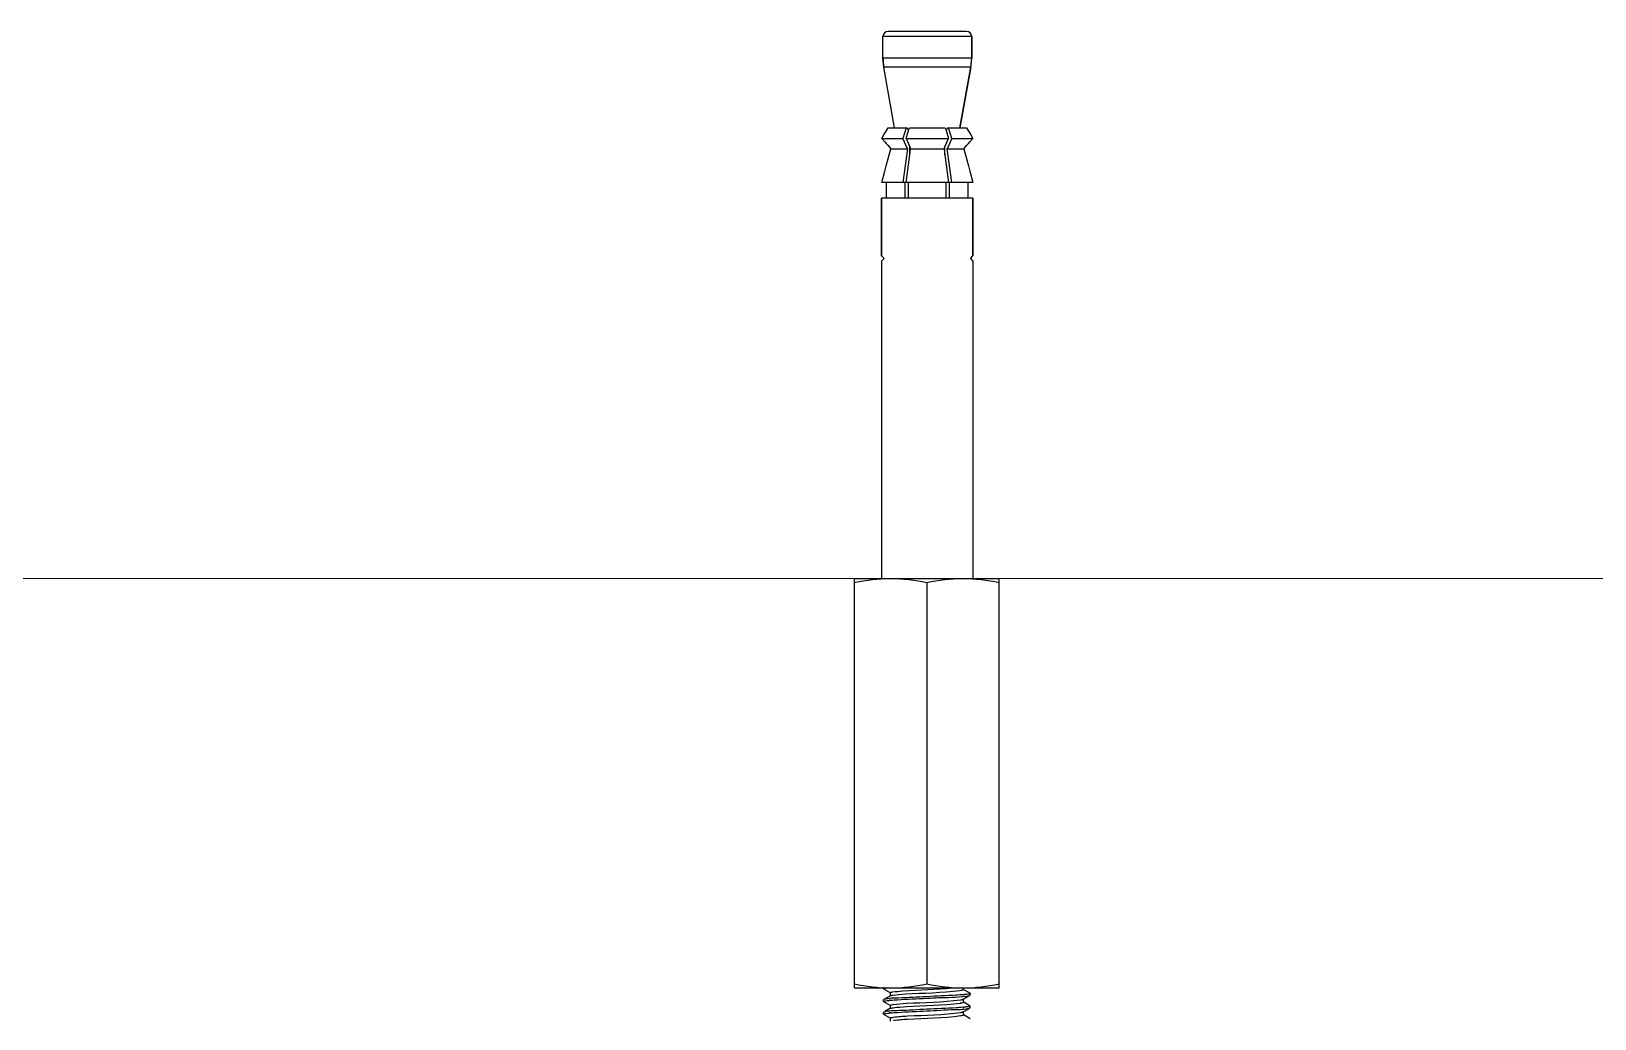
# Model space of a CAD drawing. Extents: x 1247970 to 1725648, y 860327 to 1277876.
# Drawn here: x 1334416 to 1335524, y 1203120 to 1203820 of the extents above; entities that cross this region are included whole.
import ezdxf

# ---------------------------------------------------------------- set-up
doc = ezdxf.new("R2010")
doc.units = 0
doc.header["$LTSCALE"] = 1000
doc.header["$MEASUREMENT"] = 0
doc.layers.get('0').update_dxf_attribs({"color": 254})
doc.layers.add('BZ', color=82, linetype='Continuous', lineweight=20)
doc.layers.add('TK', color=4, linetype='Continuous')

# ---------------------------------------------------------------- blocks, each defined once
blk = doc.blocks.new('A$C63786A89')
at = {"linetype": 'Continuous'}
for p, q in [((2061.7, 11176.2), (2006.2, 11176.2)), ((2065.4, 11172.5), (2002.5, 11172.5)), ((2002.5, 11157.3), (2002.5, 11172.5)), ((2065.4, 11172.5), (2065.4, 11157.3)), ((2065.4, 11157.3), (2065.4, 11172.5)), ((2065.4, 11157.3), (2002.5, 11157.3)), ((2003, 11150.8), (2002.5, 11157.3)), ((2064.8, 11150.8), (2065.4, 11157.3)), ((2064.8, 11150.8), (2003, 11150.8)), ((2010.7, 11107.7), (2003, 11150.8)), ((2064.8, 11150.8), (2057.1, 11107.7)), ((2057.1, 11107.7), (2064.8, 11150.8)), ((2001.6, 11100.3), (2003.1, 11102.8)), ((2001.6, 11100.3), (2016.6, 11100.3)), ((2001.6, 11100.3), (2003.8, 11097.8)), ((2003.1, 11102.8), (2003.9, 11104)), ((2003.8, 11097.8), (2004.8, 11096.6)), ((2003.9, 11104), (2004.7, 11105.3)), ((2004.7, 11105.3), (2006.2, 11107.7)), ((2006.2, 11107.7), (2019.7, 11107.7)), ((2019, 11107.7), (2016.6, 11100.3)), ((2019.9, 11092.9), (2016.6, 11100.3)), ((2018.9, 11100.3), (2020.6, 11105.9)), ((2018.9, 11100.3), (2049, 11100.3)), ((2018.9, 11100.3), (2021.5, 11094.2)), ((2020.6, 11105.9), (2019.7, 11107.7)), ((2020.6, 11105.9), (2021.2, 11107.7)), ((2021.2, 11107.7), (2046.7, 11107.7)), ((2046.3, 11094.2), (2049, 11100.3)), ((2046.7, 11107.7), (2047.3, 11105.9)), ((2048.2, 11107.7), (2047.3, 11105.9)), ((2047.3, 11105.9), (2049, 11100.3)), ((2051.3, 11100.3), (2048, 11092.9)), ((2048.2, 11107.7), (2061.7, 11107.7)), ((2051.3, 11100.3), (2048.9, 11107.7)), ((2051.3, 11100.3), (2066.3, 11100.3)), ((2061.7, 11107.7), (2063.2, 11105.3)), ((2063.1, 11096.6), (2064.1, 11097.8)), ((2063.2, 11105.3), (2064, 11104)), ((2064, 11104), (2064.8, 11102.8)), ((2064.1, 11097.8), (2066.3, 11100.3)), ((2064.8, 11102.8), (2066.3, 11100.3)), ((2004.8, 11096.6), (2005.9, 11095.4)), ((2005.9, 11095.4), (2008.1, 11092.9)), ((2005.9, 11085.1), (2008.1, 11092.9)), ((2008.1, 11092.9), (2019.9, 11092.9)), ((2019.9, 11092.9), (2016.6, 11068.9)), ((2018.9, 11068.9), (2021.5, 11088.7)), ((2021.5, 11088.7), (2021.5, 11094.2)), ((2021.5, 11094.2), (2022.1, 11092.9)), ((2021.5, 11088.7), (2022.1, 11092.9)), ((2022.1, 11092.9), (2045.8, 11092.9)), ((2045.8, 11092.9), (2046.3, 11094.2)), ((2045.8, 11092.9), (2046.3, 11088.7)), ((2046.3, 11088.7), (2046.3, 11094.2)), ((2046.3, 11088.7), (2049, 11068.9)), ((2048, 11092.9), (2059.8, 11092.9)), ((2051.3, 11068.9), (2048, 11092.9)), ((2059.8, 11092.9), (2061.9, 11095.4)), ((2059.8, 11092.9), (2061.9, 11085.1)), ((2061.9, 11095.4), (2063.1, 11096.6)), ((2001.6, 11068.9), (2003.8, 11077)), ((2003.8, 11077), (2004.8, 11080.9)), ((2004.8, 11080.9), (2005.9, 11085.1)), ((2061.9, 11085.1), (2063.1, 11080.9)), ((2063.1, 11080.9), (2064.1, 11077)), ((2064.1, 11077), (2066.3, 11068.9)), ((2018.3, 11068.9), (2001.6, 11068.9)), ((2004.9, 11057.8), (2004.9, 11068.9)), ((2018.3, 11057.8), (2018.3, 11068.9)), ((2049, 11068.9), (2018.9, 11068.9)), ((2020.5, 11057.8), (2020.5, 11068.9)), ((2047.3, 11057.8), (2047.3, 11068.9)), ((2066.3, 11068.9), (2049.6, 11068.9)), ((2049.6, 11057.8), (2049.6, 11068.9)), ((2063, 11057.8), (2063, 11068.9)), ((2066.3, 11057.8), (2001.5, 11057.8)), ((2001.5, 11017), (2001.5, 11057.8)), ((2001.5, 11057.8), (2001.5, 11017)), ((2066.3, 11017), (2066.3, 11057.8)), ((2066.3, 11057.8), (2066.3, 11017)), ((2003.4, 11015.2), (2001.5, 11017)), ((2003.4, 11015.2), (2001.5, 11013.3)), ((2001.5, 11013.3), (2001.5, 10788.2)), ((2001.5, 11013.3), (2001.5, 10788.2)), ((2064.5, 11015.2), (2066.3, 11017)), ((2064.5, 11015.2), (2066.3, 11013.3)), ((2066.3, 11013.3), (2066.3, 10788.2)), ((2066.3, 11013.3), (2066.3, 10788.2)), ((1982.3, 10497.7), (1982.3, 10788.2)), ((1982.3, 10788.2), (2084.9, 10788.2)), ((2084.9, 10497.7), (2084.9, 10788.2)), ((2033.6, 10785.3), (2033.6, 10500.6)), ((1982.3, 10497.7), (2084.9, 10497.7)), ((2002.8, 10497.1), (2002.8, 10498.3)), ((2002.9, 10497), (2002.8, 10497.1)), ((2002.9, 10489.4), (2002.8, 10489.3)), ((2002.8, 10488.2), (2002.8, 10489.3)), ((2002.9, 10488.1), (2002.8, 10488.2)), ((2002.9, 10497), (2007.8, 10494.2)), ((2003.2, 10489.5), (2002.9, 10489.4)), ((2002.9, 10488.1), (2007.8, 10485.2)), ((2007.8, 10492.2), (2003.8, 10489.9)), ((2007.7, 10494.4), (2007.7, 10492.1)), ((2059.2, 10489.7), (2059.4, 10489.7)), ((2064.2, 10493.9), (2059.4, 10496.7)), ((2059.4, 10496.5), (2059.5, 10496.6)), ((2059.4, 10489.7), (2063.3, 10492)), ((2064.2, 10484.9), (2059.4, 10487.8)), ((2059.5, 10496.6), (2059.5, 10497.7)), ((2059.5, 10487.6), (2059.5, 10489.9)), ((2064.2, 10493.9), (2064.3, 10493.8)), ((2064.2, 10492.5), (2064.3, 10492.7)), ((2064.3, 10492.7), (2064.3, 10493.8)), ((2002.9, 10480.4), (2002.8, 10480.3)), ((2002.8, 10479.2), (2002.8, 10480.3)), ((2002.9, 10479.1), (2002.8, 10479.2)), ((2002.9, 10479.1), (2007.8, 10476.3)), ((2007.8, 10483.3), (2003.8, 10480.9)), ((2007.7, 10485.4), (2007.7, 10483.1)), ((2059.2, 10480.7), (2059.4, 10480.8)), ((2059.4, 10480.8), (2063.3, 10483)), ((2064.2, 10475.9), (2059.4, 10478.8)), ((2059.5, 10478.6), (2059.5, 10480.9)), ((2064.2, 10484.9), (2064.3, 10484.8)), ((2064.2, 10483.6), (2064.3, 10483.7)), ((2064.3, 10483.7), (2064.3, 10484.8)), ((2007.7, 10476.4), (2007.7, 10474.2)), ((2064.2, 10475.9), (2064.3, 10475.8))]:
    blk.add_line(p, q, dxfattribs=at)
for centre, radius, start, end in [((2006.2, 11172.5), 3.7, 90, 180), ((2061.7, 11172.5), 3.7, 0, 90), ((2039.5, 11157.3), 37, 180, 190.1247), ((2028.4, 11157.3), 37, 349.8753, 0), ((2016.4, 10387.1), 102.2, 95.0899, 95.3233), ((2018, 10368.5), 120.9, 94.8307, 95.0889), ((2049.2, 10612.3), 119.8, 274.842, 275.1082), ((2051.1, 10591.1), 98.5, 275.1072, 275.423), ((2016.4, 10377.5), 102.9, 95.087, 95.3054), ((2018.1, 10359.4), 121.1, 94.8295, 95.0856), ((2053.6, 10513.8), 27, 277.9212, 278.8684), ((2049, 10605.7), 122.2, 274.8185, 275.0672)]:
    blk.add_arc(centre, radius, start, end, dxfattribs=at)
for points in [[(1982.3, 10785.3), (1990.7, 10787.1), (1999.3, 10788.2), (2007.9, 10788.2)], [(2007.9, 10788.2), (2016.5, 10788.2), (2025.2, 10787.1), (2033.6, 10785.3)], [(2033.6, 10785.3), (2042, 10787.1), (2050.6, 10788.2), (2059.2, 10788.2)], [(2059.2, 10788.2), (2067.8, 10788.2), (2076.4, 10787.1), (2084.9, 10785.3)], [(1982.3, 10500.6), (1990.7, 10498.8), (1999.3, 10497.7), (2007.9, 10497.7)], [(2007.9, 10497.7), (2016.5, 10497.7), (2025.2, 10498.8), (2033.6, 10500.6)], [(2033.6, 10500.6), (2042, 10498.8), (2050.6, 10497.7), (2059.2, 10497.7)], [(2059.2, 10497.7), (2067.8, 10497.7), (2076.4, 10498.8), (2084.9, 10500.6)]]:
    blk.add_open_spline(points, degree=3, dxfattribs=at)
for points, knots in [([(2002.8, 10497.1), (2002.8, 10497.2), (2003, 10497.3), (2003.1, 10497.3), (2003.2, 10497.4)], [0, 0, 0, 0, 0.323952, 1, 1, 1, 1]), ([(2002.8, 10488.2), (2002.8, 10488.2), (2003, 10488.3), (2003.2, 10488.4), (2003.3, 10488.4)], [0, 0, 0, 0, 0.315926, 1, 1, 1, 1]), ([(2003.2, 10497.4), (2003.5, 10497.4), (2004.2, 10497.6), (2004.9, 10497.7), (2005.3, 10497.7)], [0, 0, 0, 0, 0.396913, 1, 1, 1, 1]), ([(2033.6, 10491.5), (2026.9, 10491.2), (2016.9, 10490.4), (2006.5, 10490.5), (2003.2, 10489.5)], [0, 0, 0, 0, 0.656668, 1, 1, 1, 1]), ([(2003.3, 10488.4), (2003.7, 10488.5), (2004.9, 10488.7), (2006.2, 10488.8), (2006.9, 10488.9)], [0, 0, 0, 0, 0.381801, 1, 1, 1, 1]), ([(2007.7, 10494.4), (2007.7, 10494.5), (2008.5, 10494.7), (2008.9, 10494.8), (2009.3, 10494.9)], [0, 0, 0, 0, 0.280174, 1, 1, 1, 1]), ([(2007.8, 10492.2), (2008, 10492.3), (2008.5, 10492.5), (2009, 10492.6), (2009.3, 10492.6)], [0, 0, 0, 0, 0.366482, 1, 1, 1, 1]), ([(2007.9, 10489), (2009.5, 10489.1), (2018.1, 10489.7), (2026.6, 10490.1), (2033.6, 10490.4)], [0, 0, 0, 0, 0.191413, 1, 1, 1, 1]), ([(2009.3, 10494.9), (2011.7, 10495.2), (2025.9, 10496.3), (2040.1, 10496.8), (2051.8, 10497.7)], [0, 0, 0, 0, 0.171947, 1, 1, 1, 1]), ([(2009.3, 10492.6), (2012.3, 10493.1), (2028.2, 10494.1), (2044.2, 10494.3), (2057, 10496)], [0, 0, 0, 0, 0.190372, 1, 1, 1, 1]), ([(2009.7, 10485.9), (2012.8, 10486.4), (2028.7, 10487.5), (2044.7, 10487.5), (2057.4, 10489.3)], [0, 0, 0, 0, 0.19855, 1, 1, 1, 1]), ([(2059.3, 10492.9), (2057.7, 10492.8), (2049.1, 10492.2), (2040.5, 10491.9), (2033.6, 10491.5)], [0, 0, 0, 0, 0.191199, 1, 1, 1, 1]), ([(2033.6, 10490.4), (2037.1, 10490.6), (2047.1, 10491.3), (2057.4, 10490.8), (2063.8, 10492.4)], [0, 0, 0, 0, 0.34488, 1, 1, 1, 1]), ([(2057, 10496), (2057.6, 10496), (2058.3, 10496.2), (2059.3, 10496.3), (2059.4, 10496.5)], [0, 0, 0, 0, 0.683994, 1, 1, 1, 1]), ([(2057.4, 10489.3), (2057.7, 10489.3), (2058.4, 10489.4), (2059, 10489.6), (2059.2, 10489.7)], [0, 0, 0, 0, 0.608632, 1, 1, 1, 1]), ([(2064, 10493.5), (2063.5, 10493.4), (2062.3, 10493.2), (2061.2, 10493.1), (2060.4, 10493)], [0, 0, 0, 0, 0.376751, 1, 1, 1, 1]), ([(2063.8, 10492.4), (2063.9, 10492.4), (2064, 10492.5), (2064.2, 10492.5), (2064.2, 10492.5)], [0, 0, 0, 0, 0.587212, 1, 1, 1, 1]), ([(2064.3, 10493.8), (2064.3, 10493.7), (2064.2, 10493.6), (2064.1, 10493.6), (2064, 10493.5)], [0, 0, 0, 0, 0.32248, 1, 1, 1, 1]), ([(2002.8, 10479.2), (2002.8, 10479.3), (2003, 10479.4), (2003.2, 10479.4), (2003.3, 10479.4)], [0, 0, 0, 0, 0.314606, 1, 1, 1, 1]), ([(2003.3, 10480.6), (2003.2, 10480.5), (2003.1, 10480.5), (2003, 10480.5), (2002.9, 10480.4)], [0, 0, 0, 0, 0.580116, 1, 1, 1, 1]), ([(2033.6, 10482.6), (2027, 10482.3), (2016.9, 10481.5), (2006.7, 10481.5), (2003.3, 10480.6)], [0, 0, 0, 0, 0.652536, 1, 1, 1, 1]), ([(2003.3, 10479.4), (2003.7, 10479.6), (2005, 10479.7), (2006.2, 10479.9), (2006.9, 10479.9)], [0, 0, 0, 0, 0.382827, 1, 1, 1, 1]), ([(2007.7, 10485.4), (2007.7, 10485.6), (2008.7, 10485.7), (2009.2, 10485.9), (2009.7, 10485.9)], [0, 0, 0, 0, 0.276524, 1, 1, 1, 1]), ([(2007.7, 10476.4), (2007.7, 10476.6), (2008.8, 10476.8), (2009.4, 10476.9), (2010, 10477)], [0, 0, 0, 0, 0.273607, 1, 1, 1, 1]), ([(2007.8, 10483.3), (2008, 10483.4), (2008.6, 10483.5), (2009.3, 10483.6), (2009.7, 10483.7)], [0, 0, 0, 0, 0.359082, 1, 1, 1, 1]), ([(2007.9, 10480), (2009.5, 10480.2), (2018.1, 10480.7), (2026.6, 10481.1), (2033.6, 10481.4)], [0, 0, 0, 0, 0.191453, 1, 1, 1, 1]), ([(2009.7, 10483.7), (2012.8, 10484.1), (2028.7, 10485.2), (2044.7, 10485.3), (2057.4, 10487)], [0, 0, 0, 0, 0.19855, 1, 1, 1, 1]), ([(2010, 10477), (2013.3, 10477.5), (2029.2, 10478.5), (2045.2, 10478.5), (2057.7, 10480.4)], [0, 0, 0, 0, 0.206727, 1, 1, 1, 1]), ([(2010, 10474.8), (2013.3, 10475.2), (2029.2, 10476.3), (2045.2, 10476.2), (2057.7, 10478.1)], [0, 0, 0, 0, 0.206727, 1, 1, 1, 1]), ([(2059.3, 10484), (2057.6, 10483.8), (2049.1, 10483.3), (2040.5, 10482.9), (2033.6, 10482.6)], [0, 0, 0, 0, 0.191655, 1, 1, 1, 1]), ([(2033.6, 10481.4), (2040.1, 10481.7), (2050.2, 10482.5), (2060.4, 10482.5), (2063.8, 10483.4)], [0, 0, 0, 0, 0.650241, 1, 1, 1, 1]), ([(2057.7, 10480.4), (2058, 10480.4), (2058.5, 10480.5), (2059, 10480.6), (2059.2, 10480.7)], [0, 0, 0, 0, 0.595007, 1, 1, 1, 1]), ([(2057.7, 10478.1), (2058.1, 10478.2), (2058.6, 10478.3), (2059.5, 10478.5), (2059.5, 10478.6)], [0, 0, 0, 0, 0.721449, 1, 1, 1, 1]), ([(2057.8, 10487.1), (2058.2, 10487.2), (2058.7, 10487.3), (2059.5, 10487.5), (2059.5, 10487.6)], [0, 0, 0, 0, 0.720196, 1, 1, 1, 1]), ([(2063.8, 10484.5), (2063.3, 10484.4), (2062, 10484.2), (2060.6, 10484.1), (2059.8, 10484)], [0, 0, 0, 0, 0.383963, 1, 1, 1, 1]), ([(2064.3, 10484.8), (2064.3, 10484.7), (2064.1, 10484.6), (2063.9, 10484.6), (2063.8, 10484.5)], [0, 0, 0, 0, 0.310022, 1, 1, 1, 1]), ([(2063.8, 10483.4), (2063.9, 10483.4), (2064.1, 10483.5), (2064.2, 10483.5), (2064.2, 10483.6)], [0, 0, 0, 0, 0.584381, 1, 1, 1, 1])]:
    blk.add_open_spline(points, degree=3, knots=knots, dxfattribs=at)
at = {"layer": 'BZ'}
blk.add_line((5293.1, 10788.2), (-5474.1, 10788.2), dxfattribs=at)

msp = doc.modelspace()

# ---------------------------------------------------------------- block references
at = {"layer": 'TK'}
msp.add_blockref('A$C63786A89', (1333017, 1192643.7, -355), dxfattribs=at)

doc.saveas('drawing.dxf')
